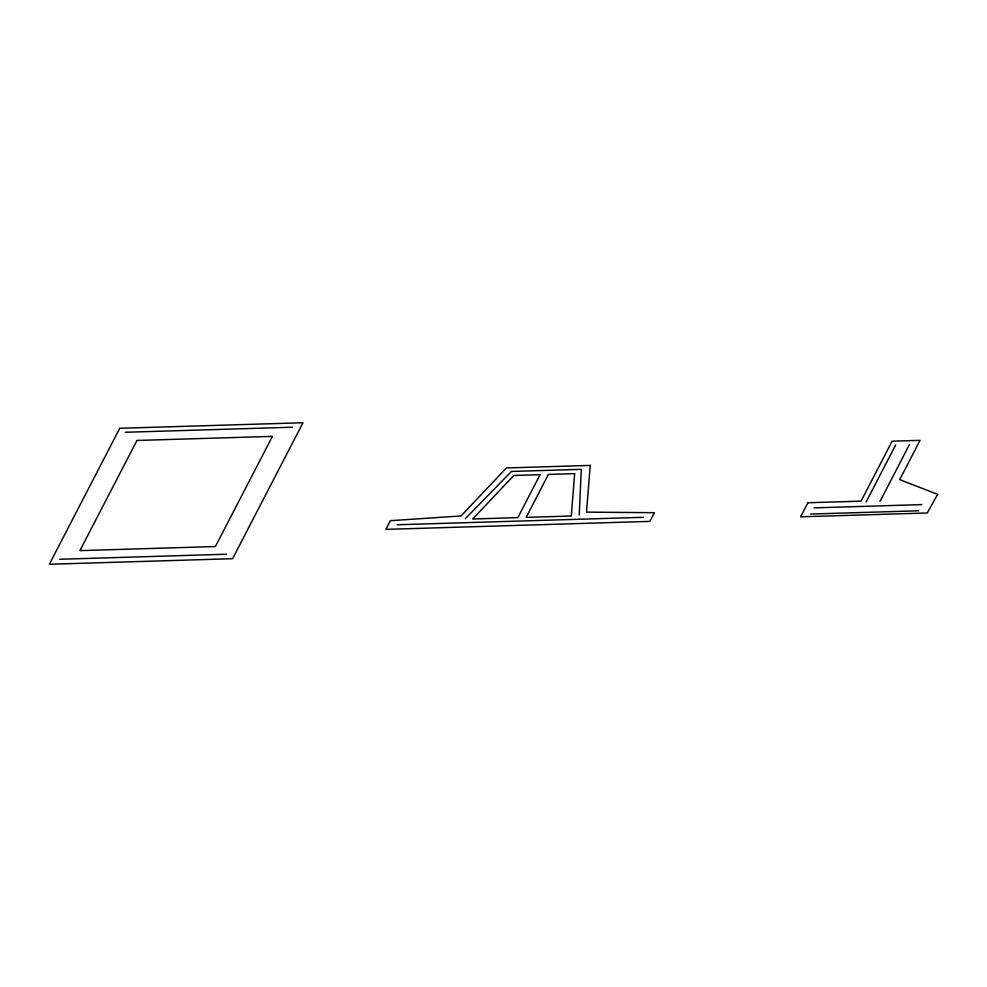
<?xml version="1.0" encoding="UTF-8"?>
<svg xmlns="http://www.w3.org/2000/svg" width="987" height="987" viewBox="0 0 987 987"><rect width="100%" height="100%" fill="white"/><g stroke="black" fill="none" stroke-linecap="round" stroke-linejoin="round"><path stroke-width="1.48" d="M579.221 515.054L581.306 469.331L511.463 471.453L465.506 518.508M866.179 501.889L895.678 444.927M879.997 501.47L909.483 444.508M125.275 432.281L292.608 427.211M813.954 507.873L921.821 504.604M397.082 524.763L643.253 517.311M810.759 514.042L918.626 510.785M59.775 559.271L226.418 554.225M574.644 473.624L571.276 516.016L526.145 517.385L548.39 474.426L574.644 473.624M590.226 465.408L586.512 512.13L654.418 512.685L649.915 521.383L385.905 529.377L390.408 520.692L461.052 515.942L506.393 467.949L590.226 465.408M119.748 428.296L49.35 564.256L232.587 558.704L302.984 422.744L119.748 428.296M136.946 440.473L79.898 550.635L215.388 546.527L272.437 436.365L136.946 440.473M540.074 474.673L517.83 517.632L472.699 519.002L513.82 475.475L540.074 474.673M807.897 502.753L800.617 516.818L927.249 512.981L937.65 494.351L899.7 479.633L920.044 440.35L892.112 441.201L861.071 501.149L807.897 502.753"/></g></svg>
